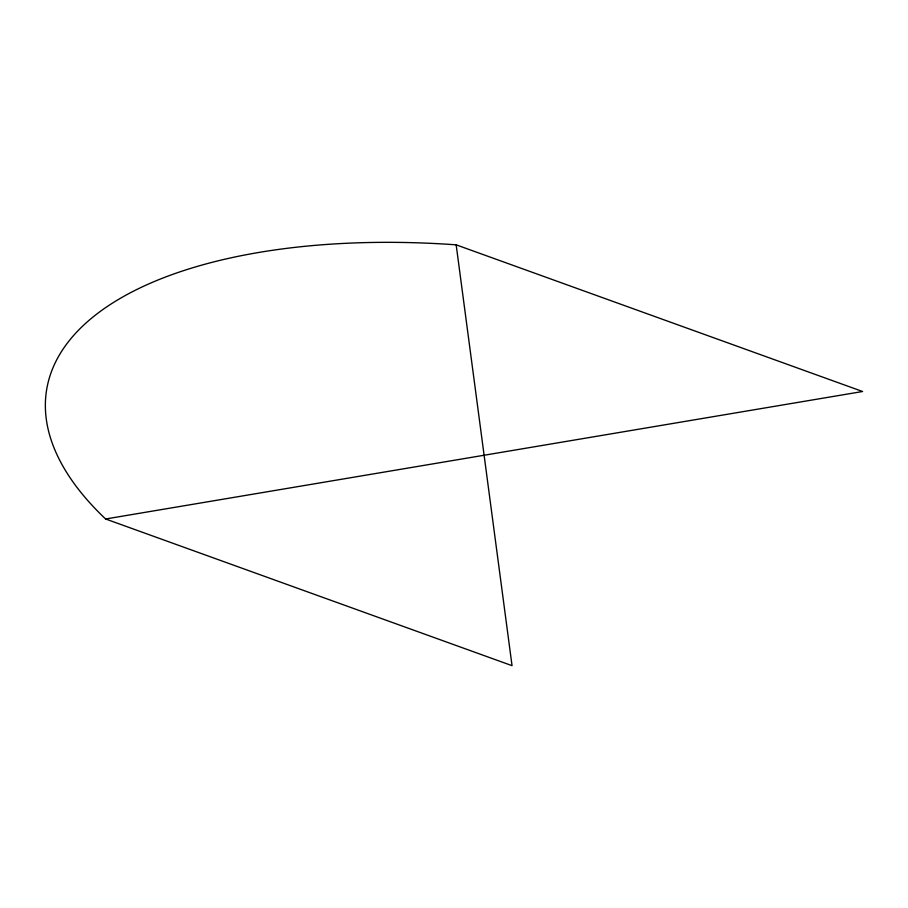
<?xml version="1.0" encoding="UTF-8"?>
<svg xmlns="http://www.w3.org/2000/svg" width="908" height="908" viewBox="0 0 908 908"><rect width="100%" height="100%" fill="white"/><g stroke="black" fill="none" stroke-linecap="round" stroke-linejoin="round"><path stroke-width="1.36" d="M105.612 518.99L862.6 391.507L456.168 244.831A475.19 213.516 9.3 0 0 105.612 518.99L512.044 665.666L456.168 244.831"/></g></svg>
